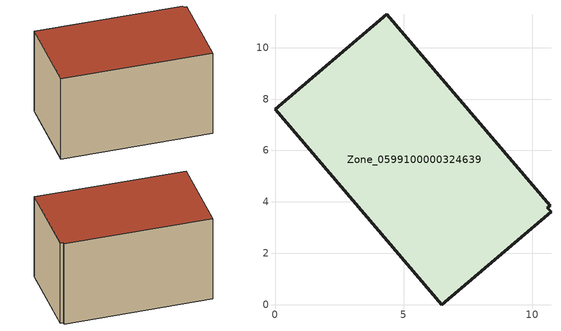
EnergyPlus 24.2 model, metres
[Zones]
Zone_0599100000324639
 floor ground (C_G): 0,7.6 4.34,11.3 10.69,3.86 10.59,3.77 10.72,3.61 6.48,0 z0
 wall outside (C_F): 4.34,11.3 0,7.6 6.48,0 10.72,3.61 10.59,3.77 10.69,3.86 4.34,11.3 z0:6.04
 roof outside (C_R): 6.48,0 10.72,3.61 10.59,3.77 10.69,3.86 4.34,11.3 0,7.6 z6.04
[BUILDING]
Pand.0599100000324639: North Axis=0; Terrain=City; Loads Convergence Tolerance Value=0.04; Temperature Convergence Tolerance Value=0.4; Solar Distribution=FullExterior; Maximum Number of Warmup Days=25; Minimum Number of Warmup Days=1
[Site:Location]
Rotterdam.The.Hague.AP_ZH_NLD Design_Conditions: Latitude=51.96; Longitude=4.45; Time Zone=1; Elevation=-4.5
[SITE:GROUNDTEMPERATURE:BUILDINGSURFACE]
18, 18, 18, 18, 18, 18, 18, 18, 18, 18, 18, 18
[MATERIAL] Thermal Absorptance=0.9; Solar Absorptance=0.7; Visible Absorptance=0.7
Name | Roughness | Thickness | Conductivity | Density | Specific Heat
G.TI.1975-1991 | MediumSmooth | 0.15 | 0.288461 | 540 | 1210
F.TI.1975-1991 | Rough | 0.3 | 0.230769 | 1920 | 840
R.TI.1975-1991 | MediumRough | 0.2 | 0.153846 | 1500 | 1000
[CONSTRUCTION]
C_G: G.TI.1975-1991
C_F: F.TI.1975-1991
C_R: R.TI.1975-1991
[ZONE]
Zone_0599100000324639: Type=1; Multiplier=1; Ceiling Height=Autocalculate; Volume=Autocalculate; Floor Area=autocalculate; Part of Total Floor Area=Yes
[ZONEINFILTRATION:DESIGNFLOWRATE]
Infil_Zone_0599100000324639: Zone or ZoneList or Space or SpaceList=Zone_0599100000324639; Schedule=AlwaysOn; Design Flow Rate Calculation Method=Flow/Area; Flow Rate per Floor Area=0.003; Constant Term Coefficient=1; Temperature Term Coefficient=0; Velocity Term Coefficient=0; Velocity Squared Term Coefficient=0
[HVACTEMPLATE:ZONE:IDEALLOADSAIRSYSTEM]
Zone_0599100000324639: Maximum Heating Supply Air Temperature=50; Minimum Cooling Supply Air Temperature=13; Maximum Heating Supply Air Humidity Ratio=0.0156; Minimum Cooling Supply Air Humidity Ratio=0.0077; Heating Limit=NoLimit; Cooling Limit=NoLimit; Dehumidification Control Type=ConstantSensibleHeatRatio; Cooling Sensible Heat Ratio=0.7; Dehumidification Setpoint=60; Humidification Control Type=None; Humidification Setpoint=30; Outdoor Air Method=None; Outdoor Air Flow Rate per Person=0.00944; Outdoor Air Flow Rate per Zone Floor Area=0; Outdoor Air Flow Rate per Zone=0; Demand Controlled Ventilation Type=None; Outdoor Air Economizer Type=NoEconomizer; Heat Recovery Type=None; Sensible Heat Recovery Effectiveness=0.7; Latent Heat Recovery Effectiveness=0.65
[ZONECONTROL:THERMOSTAT]
ThermostatControl_Zone_0599100000324639: Zone or ZoneList=Zone_0599100000324639; Control Type Schedule=DualSetpointControlType; Control 1=Thermostat_Zone_0599100000324639; Temperature Difference Between Cutout And Setpoint=0
[THERMOSTATSETPOINT:DUALSETPOINT]
Thermostat_Zone_0599100000324639: Heating Setpoint Temperature Schedule=HeatingSetpoint_Zone_0599100000324639; Cooling Setpoint Temperature Schedule=CoolingSetpoint_Zone_0599100000324639
[SCHEDULE:COMPACT]
HeatingSetpoint_Zone_0599100000324639: Through: 12/31, For: AllDays, Until: 24:00, 21
CoolingSetpoint_Zone_0599100000324639: Through: 12/31, For: AllDays, Until: 24:00, 24
DualSetpointControlType: Through: 12/31, For: AllDays, Until: 24:00, 4
AlwaysOn: Through: 12/31, For: AllDays, Until: 24:00, 1
